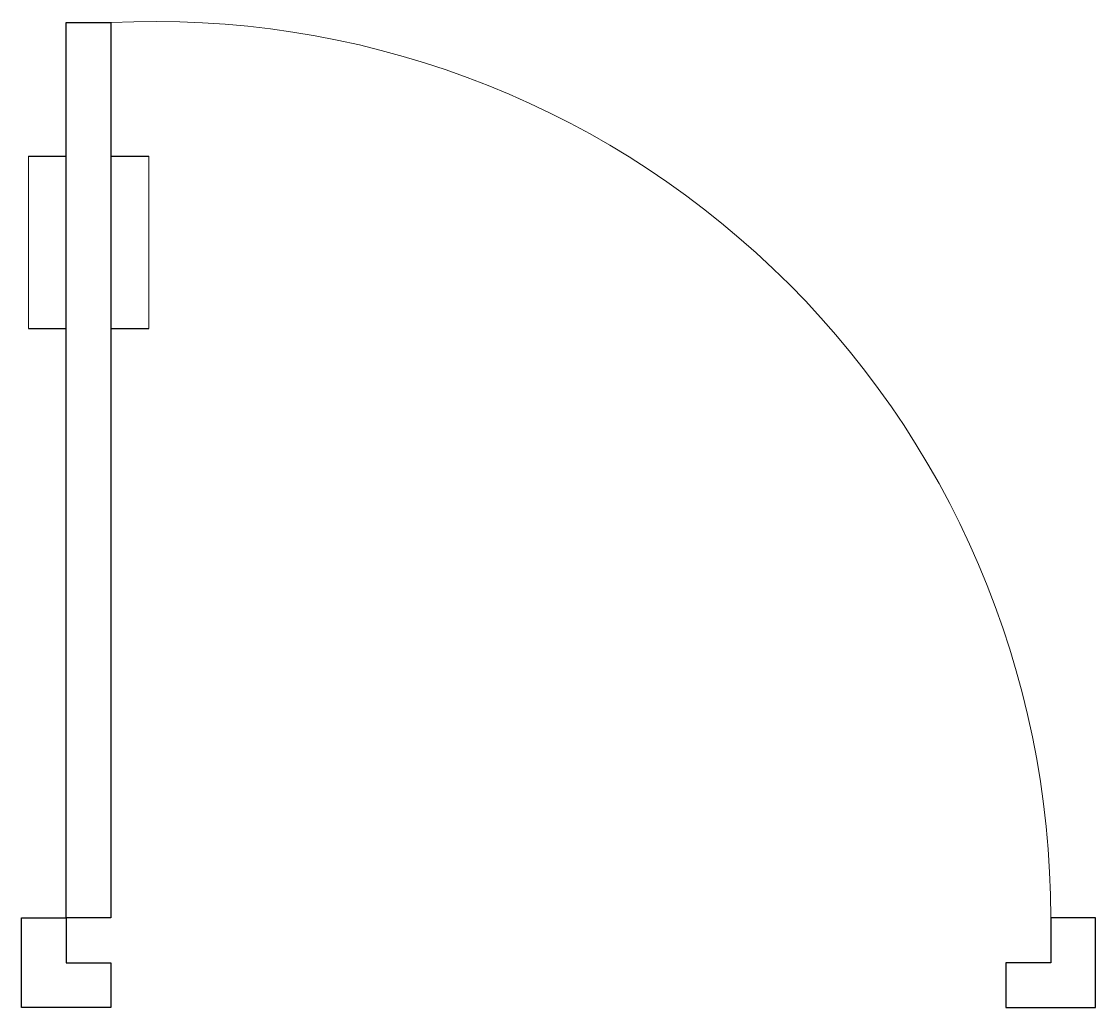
# Model space of a CAD drawing. Header units: millimetres. Extents: x 0 to 1781, y 0 to 1634.
import ezdxf

# ---------------------------------------------------------------- set-up
doc = ezdxf.new("R2010")
doc.units = ezdxf.units.MM

msp = doc.modelspace()

# ---------------------------------------------------------------- linework, layer by layer
at = {"color": 4}
for p, q in [((74.2, 1632.6), (148.4, 1632.6)), ((74.2, 148.4), (74.2, 1632.6)), ((74.2, 1632.6), (148.4, 1632.6)), ((148.4, 1632.6), (148.4, 148.4)), ((11.4, 1411), (74.2, 1411)), ((148.4, 1411), (211.2, 1411)), ((11.4, 1125.5), (74.2, 1125.5)), ((148.4, 1125.5), (211.2, 1125.5)), ((0, 0), (0, 148.4)), ((0, 148.4), (74.2, 148.4)), ((148.4, 148.4), (74.2, 148.4)), ((74.2, 148.4), (74.2, 74.2)), ((1706.8, 148.4), (1706.8, 74.2)), ((1781.1, 148.4), (1706.8, 148.4)), ((1781.1, 0), (1781.1, 148.4)), ((74.2, 74.2), (148.4, 74.2)), ((148.4, 74.2), (148.4, 0)), ((1632.6, 74.2), (1632.6, 0)), ((1706.8, 74.2), (1632.6, 74.2)), ((148.4, 0), (0, 0)), ((0, 0), (0, 0)), ((1632.6, 0), (1781.1, 0)), ((1781.1, 0), (1781.1, 0))]:
    msp.add_line(p, q, dxfattribs=at)
at = {"color": 4, "lineweight": 13}
for p, q in [((11.4, 1411), (11.4, 1125.5)), ((211.2, 1411), (211.2, 1125.5))]:
    msp.add_line(p, q, dxfattribs=at)
msp.add_arc((222.6, 150.3), 1484.2, 359.9283, 92.866, dxfattribs=at)

doc.saveas('drawing.dxf')
